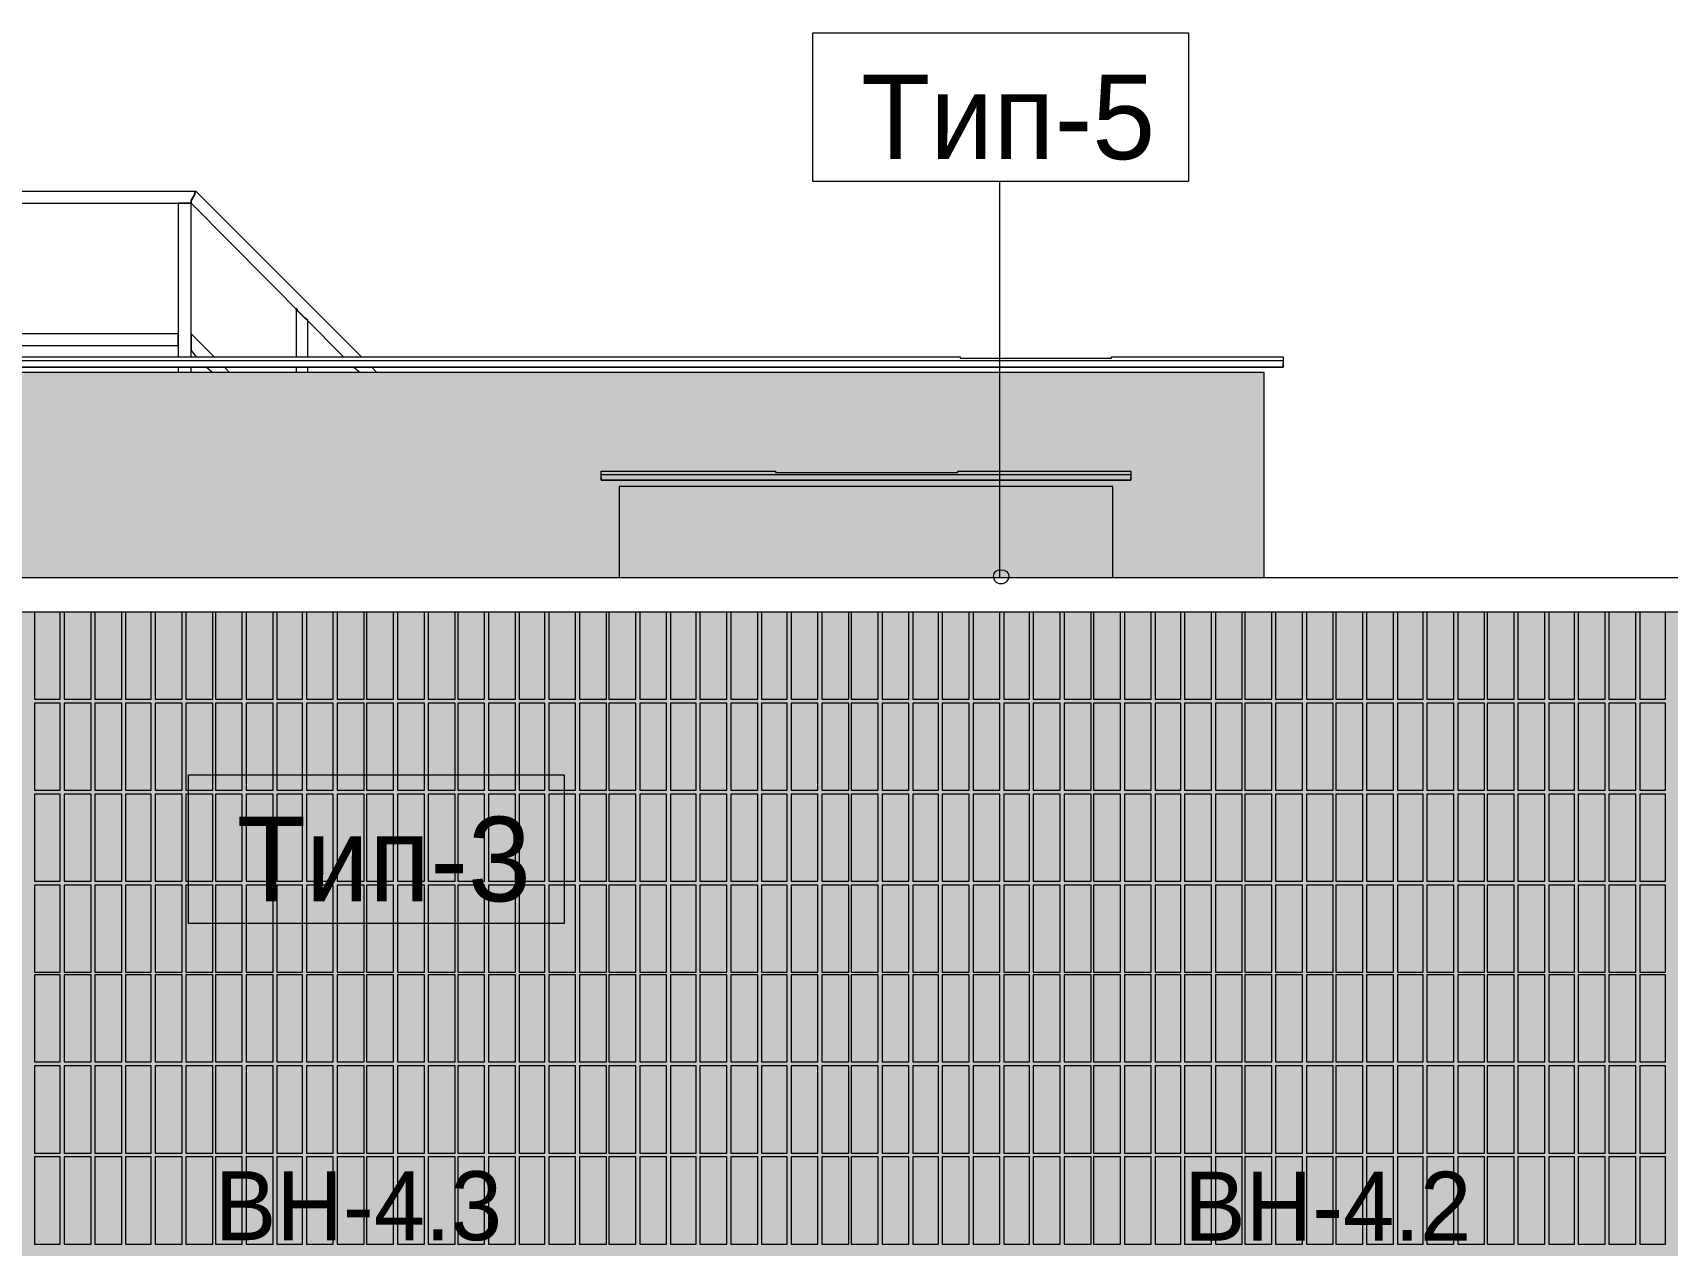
# Model space of a CAD drawing. Header units: millimetres. Extents: x -28928 to 100580, y -22867 to 36490.
# Drawn here: x 41529 to 46924, y 6938 to 10941 of the extents above; entities that cross this region are included whole.
import ezdxf

# ---------------------------------------------------------------- set-up
doc = ezdxf.new("R2010")
doc.units = ezdxf.units.MM
doc.layers.add('PDF _Геометрия', color=7, linetype='Continuous', true_color=0x8f8e8d)
doc.layers.add('PDF _Сплошная заливка', color=7, linetype='Continuous', true_color=0xffffff)
doc.layers.add('PDF _Текст', color=7, linetype='Continuous')

msp = doc.modelspace()

# ---------------------------------------------------------------- hatches: boundary and pattern name
at = {"layer": 'PDF _Сплошная заливка', "true_color": 0x383e42, "transparency": 33554559}
msp.add_hatch(color=250, dxfattribs=at).paths.add_polyline_path([(45093.7, 9443), (45093.7, 9142.6), (45593, 9142.6), (45593, 9819.5), (41239.5, 9819.5), (41239.5, 9142.6), (43464.9, 9142.6), (43464.9, 9443)])
at = {"layer": 'PDF _Сплошная заливка', "true_color": 0xffb53f, "transparency": 33554559}
h = msp.add_hatch(color=40, dxfattribs=at)
h.paths.add_polyline_path([(54591.8, 8685.7), (54591.8, 8224.5), (54845.7, 8224.5), (54845.7, 8685.7)])
h.paths.add_polyline_path([(54460.7, 3189.9), (54460.7, 2728.7), (54566.4, 2728.7), (54566.4, 3189.9)])
h.paths.add_polyline_path([(54875.3, 3689.1), (54875.3, 3228), (55243.4, 3228), (55243.4, 3689.1)])
h.paths.add_polyline_path([(54875.3, 3189.9), (54875.3, 2728.7), (55243.4, 2728.7), (55243.4, 3189.9)])
h.paths.add_polyline_path([(54460.7, 3689.1), (54460.7, 3228), (54566.4, 3228), (54566.4, 3689.1)])
h.paths.add_polyline_path([(43706.1, 2161.8), (43706.1, 2144.9), (44006.4, 2144.9), (44006.4, 2161.8)])
h.paths.add_polyline_path([(54875.3, 4188.4), (54875.3, 3727.2), (55243.4, 3727.2), (55243.4, 4188.4)])
h.paths.add_polyline_path([(43706.1, 2094.1), (43706.1, 2081.4), (44006.4, 2081.4), (44006.4, 2094.1)])
h.paths.add_polyline_path([(54460.7, 4188.4), (54460.7, 3727.2), (54566.4, 3727.2), (54566.4, 4188.4)])
h.paths.add_polyline_path([(43706.1, 2034.9), (43706.1, 2022.2), (44006.4, 2022.2), (44006.4, 2034.9)])
h.paths.add_polyline_path([(54591.8, 4687.6), (54591.8, 4226.4), (54845.7, 4226.4), (54845.7, 4687.6)])
h.paths.add_polyline_path([(43706.1, 1971.4), (43706.1, 1963), (44006.4, 1963), (44006.4, 1971.4)])
h.paths.add_polyline_path([(54591.8, 5186.8), (54591.8, 4725.7), (54845.7, 4725.7), (54845.7, 5186.8)])
h.paths.add_polyline_path([(43706.1, 1912.2), (43706.1, 1903.7), (44006.4, 1903.7), (44006.4, 1912.2)])
h.paths.add_polyline_path([(54875.3, 5686), (54875.3, 5224.9), (55243.4, 5224.9), (55243.4, 5686)])
h.paths.add_polyline_path([(43706.1, 1853), (43706.1, 1844.5), (44006.4, 1844.5), (44006.4, 1853)])
h.paths.add_polyline_path([(54460.7, 5686), (54460.7, 5224.9), (54566.4, 5224.9), (54566.4, 5686)])
h.paths.add_polyline_path([(43706.1, 1793.7), (43706.1, 1785.3), (44006.4, 1785.3), (44006.4, 1793.7)])
h.paths.add_polyline_path([(54875.3, 6185.3), (54875.3, 5728.4), (55243.4, 5728.4), (55243.4, 6185.3)])
h.paths.add_polyline_path([(43490.3, 1793.7), (43490.3, 1785.3), (43613, 1785.3), (43613, 1793.7)])
h.paths.add_polyline_path([(54460.7, 6185.3), (54460.7, 5728.4), (54566.4, 5728.4), (54566.4, 6185.3)])
h.paths.add_polyline_path([(43490.3, 1853), (43490.3, 1844.5), (43613, 1844.5), (43613, 1853)])
h.paths.add_polyline_path([(54591.8, 6684.5), (54591.8, 6227.6), (54845.7, 6227.6), (54845.7, 6684.5)])
h.paths.add_polyline_path([(43490.3, 1912.2), (43490.3, 1903.7), (43613, 1903.7), (43613, 1912.2)])
h.paths.add_polyline_path([(54591.8, 7183.7), (54591.8, 6726.8), (54845.7, 6726.8), (54845.7, 7183.7)])
h.paths.add_polyline_path([(43490.3, 1971.4), (43490.3, 1963), (43613, 1963), (43613, 1971.4)])
h.paths.add_polyline_path([(54875.3, 7687.2), (54875.3, 7226), (55243.4, 7226), (55243.4, 7687.2)])
h.paths.add_polyline_path([(43490.3, 2034.9), (43490.3, 2022.2), (43613, 2022.2), (43613, 2034.9)])
h.paths.add_polyline_path([(54460.7, 7687.2), (54460.7, 7226), (54566.4, 7226), (54566.4, 7687.2)])
h.paths.add_polyline_path([(43490.3, 2094.1), (43490.3, 2081.4), (43613, 2081.4), (43613, 2094.1)])
h.paths.add_polyline_path([(54875.3, 8186.4), (54875.3, 7725.3), (55243.4, 7725.3), (55243.4, 8186.4)])
h.paths.add_polyline_path([(43490.3, 2161.8), (43490.3, 2144.9), (43613, 2144.9), (43613, 2161.8)])
h.paths.add_polyline_path([(54460.7, 8186.4), (54460.7, 7725.3), (54566.4, 7725.3), (54566.4, 8186.4)])
h.paths.add_polyline_path([(54591.8, 3189.9), (54591.8, 2728.7), (54845.7, 2728.7), (54845.7, 3189.9)])
h.paths.add_polyline_path([(54875.3, 8685.7), (54875.3, 8224.5), (55243.4, 8224.5), (55243.4, 8685.7)])
h.paths.add_polyline_path([(54591.8, 3689.1), (54591.8, 3228), (54845.7, 3228), (54845.7, 3689.1)])
h.paths.add_polyline_path([(54460.7, 8685.7), (54460.7, 8224.5), (54566.4, 8224.5), (54566.4, 8685.7)])
h.paths.add_polyline_path([(54591.8, 4188.4), (54591.8, 3727.2), (54845.7, 3727.2), (54845.7, 4188.4)])
h.paths.add_polyline_path([(55763.7, 8664.5), (55319.5, 8664.5), (55319.5, 7831), (55763.7, 7831)])
h.paths.add_polyline_path([(54875.3, 4687.6), (54875.3, 4226.4), (55243.4, 4226.4), (55243.4, 4687.6)])
h.paths.add_polyline_path([(54845.7, 8723.7), (54845.7, 9028.4), (54591.8, 9028.4), (54591.8, 8723.7)])
h.paths.add_polyline_path([(54460.7, 4687.6), (54460.7, 4226.4), (54566.4, 4226.4), (54566.4, 4687.6)])
h.paths.add_polyline_path([(55319.5, 8728), (55763.7, 8728), (55763.7, 9028.4), (55319.5, 9028.4)])
h.paths.add_polyline_path([(54875.3, 5186.8), (54875.3, 4725.7), (55243.4, 4725.7), (55243.4, 5186.8)])
h.paths.add_polyline_path([(55763.7, 7767.6), (55319.5, 7767.6), (55319.5, 6929.9), (55763.7, 6929.9)])
h.paths.add_polyline_path([(54460.7, 5186.8), (54460.7, 4725.7), (54566.4, 4725.7), (54566.4, 5186.8)])
h.paths.add_polyline_path([(55763.7, 5965.3), (55319.5, 5965.3), (55319.5, 5131.8), (55763.7, 5131.8)])
h.paths.add_polyline_path([(54591.8, 5686), (54591.8, 5224.9), (54845.7, 5224.9), (54845.7, 5686)])
h.paths.add_polyline_path([(44344.9, 1671), (44344.9, 1573.7), (44890.7, 1573.7), (44890.7, 2733), (46265.7, 2733), (46265.7, 2766.8), (48152.6, 2766.8), (48152.6, 2733), (49887.2, 2733), (49887.2, 1573.7), (51287.6, 1573.7), (51287.6, 2733), (53085.7, 2733), (53085.7, 1573.7), (55260.3, 1573.7), (55260.3, 2686.4), (54448, 2686.4), (54448, 9028.4), (34432.2, 9028.4), (34432.2, 1573.7), (35295.3, 1573.7), (35295.3, 2733), (37093.4, 2733), (37093.4, 1573.7), (38493.7, 1573.7), (38493.7, 2733), (40291.8, 2733), (40291.8, 1573.7), (41637.2, 1573.7), (41637.2, 1869.9), (41692.2, 1869.9), (41692.2, 1891), (41578, 1891), (41578, 1908), (41692.2, 1908), (41692.2, 2733), (43490.3, 2733), (43490.3, 2284.5), (43503, 2288.7), (43511.4, 2293), (43524.1, 2297.2), (43541.1, 2305.7), (43553.7, 2309.9), (43570.7, 2318.4), (43583.4, 2322.6), (43600.3, 2331), (43613, 2335.3), (43629.9, 2343.7), (43642.6, 2348), (43659.5, 2356.4), (43672.2, 2360.7), (43680.7, 2364.9), (43693.4, 2369.1), (43710.3, 2377.6), (43723, 2381.8), (43739.9, 2390.3), (43752.6, 2394.5), (43769.5, 2403), (43782.2, 2407.2), (43799.1, 2415.7), (43811.8, 2419.9), (43828.7, 2428.4), (43841.4, 2432.6), (43849.9, 2436.8), (43871.1, 2436.8), (43888, 2428.4), (43900.7, 2424.1), (43917.6, 2415.7), (43930.3, 2411.4), (43947.2, 2403), (43959.9, 2398.7), (43976.8, 2390.3), (43989.5, 2386), (44006.4, 2377.6), (44019.1, 2373.4), (44036.1, 2364.9), (44048.7, 2360.7), (44065.7, 2352.2), (44078.4, 2348), (44095.3, 2339.5), (44108, 2335.3), (44133.4, 2322.6), (44146.1, 2318.4), (44163, 2309.9), (44175.7, 2305.7), (44192.6, 2297.2), (44205.3, 2293), (44222.2, 2284.5), (44234.9, 2280.3), (44251.8, 2271.8), (44264.5, 2267.6), (44281.4, 2259.1), (44294.1, 2254.9), (44311.1, 2246.4), (44323.7, 2242.2), (44340.7, 2233.7), (44353.4, 2229.5), (44378.7, 2216.8), (44378.7, 2161.8), (44099.5, 2161.8), (44099.5, 2144.9), (44294.1, 2144.9), (44340.7, 2098.4), (44099.5, 2094.1), (44099.5, 2081.4), (44298.4, 2081.4), (44340.7, 2039.1), (44099.5, 2034.9), (44099.5, 2022.2), (44294.1, 2022.2), (44340.7, 1975.7), (44099.5, 1971.4), (44099.5, 1963), (44294.1, 1963), (44340.7, 1916.4), (44099.5, 1912.2), (44099.5, 1903.7), (44294.1, 1903.7), (44340.7, 1857.2), (44099.5, 1853), (44099.5, 1844.5), (44294.1, 1844.5), (44340.7, 1798), (44099.5, 1793.7), (44099.5, 1785.3), (44289.9, 1785.3), (44298.4, 1781), (44340.7, 1738.7), (44336.4, 1734.5), (44404.1, 1726), (44404.1, 1671)])
h.paths.add_polyline_path([(54591.8, 6185.3), (54591.8, 5728.4), (54845.7, 5728.4), (54845.7, 6185.3)])
h.paths.add_polyline_path([(55763.7, 4167.2), (55319.5, 4167.2), (55319.5, 3333.7), (55763.7, 3333.7)])
h.paths.add_polyline_path([(54875.3, 6684.5), (54875.3, 6227.6), (55243.4, 6227.6), (55243.4, 6684.5)])
h.paths.add_polyline_path([(55763.7, 3270.3), (55319.5, 3270.3), (55319.5, 2432.6), (55763.7, 2432.6)])
h.paths.add_polyline_path([(54460.7, 6684.5), (54460.7, 6227.6), (54566.4, 6227.6), (54566.4, 6684.5)])
h.paths.add_polyline_path([(55763.7, 2369.1), (55319.5, 2369.1), (55319.5, 1573.7), (55763.7, 1573.7)])
h.paths.add_polyline_path([(54875.3, 7183.7), (54875.3, 6726.8), (55243.4, 6726.8), (55243.4, 7183.7)])
h.paths.add_polyline_path([(55763.7, 5068.4), (55319.5, 5068.4), (55319.5, 4230.7), (55763.7, 4230.7)])
h.paths.add_polyline_path([(54460.7, 7183.7), (54460.7, 6726.8), (54566.4, 6726.8), (54566.4, 7183.7)])
h.paths.add_polyline_path([(55763.7, 6866.4), (55319.5, 6866.4), (55319.5, 6028.7), (55763.7, 6028.7)])
h.paths.add_polyline_path([(54591.8, 7687.2), (54591.8, 7226), (54845.7, 7226), (54845.7, 7687.2)])
h.paths.add_polyline_path([(55243.4, 8723.7), (55243.4, 9028.4), (54875.3, 9028.4), (54875.3, 8723.7)])
h.paths.add_polyline_path([(54591.8, 8186.4), (54591.8, 7725.3), (54845.7, 7725.3), (54845.7, 8186.4)])
h.paths.add_polyline_path([(54566.4, 8723.7), (54566.4, 9028.4), (54460.7, 9028.4), (54460.7, 8723.7)])

# ---------------------------------------------------------------- linework, layer by layer
at = {"layer": 'PDF _Геометрия', "color": 7, "lineweight": 9}
for points in [[(44103.7, 10940.7), (45343.4, 10940.7), (45343.4, 10449.9), (44103.7, 10449.9)], [(42068.7, 10416), (42064.5, 10416), (42064.5, 10411.8), (42064.5, 10407.6), (42051.8, 10386.4), (42064.5, 10407.6), (42064.5, 10411.8), (42064.5, 10416)], [(41176.1, 9857.6), (41176.1, 9870.3), (44590.3, 9870.3), (44590.3, 9866), (45089.5, 9866), (45089.5, 9870.3), (45656.4, 9870.3), (45656.4, 9857.6)], [(43405.7, 9481), (43405.7, 9493.7), (43981.1, 9493.7), (43981.1, 9489.5), (44581.8, 9489.5), (44581.8, 9493.7), (45153, 9493.7), (45153, 9481)], [(42043.4, 8491), (43283, 8491), (43283, 8000.3), (42043.4, 8000.3)]]:
    msp.add_lwpolyline(points, close=True, dxfattribs=at)
for points in [[(42614.5, 9870.3), (42068.7, 10416), (40566.8, 10416), (40571.1, 10416), (40571.1, 10411.8), (40571.1, 10407.6), (40579.5, 10386.4), (40571.1, 10407.6), (40571.1, 10411.8), (40571.1, 10416), (40566.8, 10416), (40093, 9942.2)], [(44721.4, 9142.6), (44721.4, 10449.9)], [(40148, 9942.2), (40583.7, 10378), (40583.7, 10382.2), (40579.5, 10386.4), (40583.7, 10382.2), (40583.7, 10378), (42051.8, 10378), (42051.8, 10382.2), (42051.8, 10386.4), (42051.8, 10382.2), (42051.8, 10378), (42555.3, 9870.3)], [(41336.8, 9891.4), (41336.8, 9912.6), (41336.8, 9908.4), (42009.5, 9908.4), (42009.5, 9912.6), (42009.5, 9916.8), (42009.5, 9938), (42009.5, 9942.2), (42009.5, 9946.4), (41336.8, 9946.4), (41336.8, 9942.2), (41336.8, 10378), (41332.6, 10378), (41328.4, 10378), (41307.2, 10378), (41303, 10378), (41298.7, 10378), (41298.7, 9942.2)], [(42051.8, 9870.3), (42051.8, 10378), (42047.6, 10378), (42043.4, 10378), (42018, 10378), (42013.7, 10378), (42009.5, 10378), (42009.5, 9870.3)], [(42436.8, 9870.3), (42436.8, 9993), (42432.6, 9993), (42432.6, 9997.2), (42428.4, 9997.2), (42403, 10022.6), (42403, 10026.8), (42398.7, 10026.8), (42398.7, 10031), (42398.7, 9870.3)], [(42128, 9870.3), (42051.8, 9946.4), (42051.8, 9942.2), (42051.8, 9938), (42051.8, 9904.1), (42051.8, 9899.9), (42051.8, 9895.7), (42051.8, 9891.4), (42068.7, 9870.3)], [(45656.4, 9857.6), (45656.4, 9836.4), (41176.1, 9836.4), (41176.1, 9857.6)], [(41176.1, 9849.1), (41176.1, 9836.4), (45656.4, 9836.4), (45656.4, 9849.1)], [(45593, 9142.6), (45593, 9819.5), (41239.5, 9819.5), (41239.5, 9142.6)], [(42009.5, 9836.4), (42009.5, 9819.5)], [(42051.8, 9819.5), (42051.8, 9836.4)], [(42102.6, 9836.4), (42123.7, 9819.5)], [(42178.7, 9819.5), (42161.8, 9836.4)], [(42398.7, 9836.4), (42398.7, 9819.5)], [(42436.8, 9819.5), (42436.8, 9836.4)], [(42589.1, 9836.4), (42610.3, 9819.5)], [(42665.3, 9819.5), (42648.4, 9836.4)], [(44590.3, 9866), (45089.5, 9866)], [(45153, 9481), (45153, 9464.1), (43405.7, 9464.1), (43405.7, 9481)], [(43405.7, 9472.6), (43405.7, 9464.1), (45153, 9464.1), (45153, 9472.6)], [(45093.7, 9142.6), (45093.7, 9443), (43464.9, 9443), (43464.9, 9142.6)], [(43981.1, 9489.5), (44581.8, 9489.5)], [(54448, 9028.4), (29681.1, 9028.4), (29681.1, 9142.6), (54448, 9142.6)]]:
    msp.add_lwpolyline(points, dxfattribs=at)
at = {"layer": 'PDF _Геометрия', "color": 253, "lineweight": 9, "true_color": 0xaea391}
for points in [[(41535.7, 9028.4), (41535.7, 8740.7), (41620.3, 8740.7), (41620.3, 9028.4)], [(41633, 9028.4), (41633, 8740.7), (41721.8, 8740.7), (41721.8, 9028.4)], [(41734.5, 9028.4), (41734.5, 8740.7), (41823.4, 8740.7), (41823.4, 9028.4)], [(41836.1, 9028.4), (41836.1, 8740.7), (41920.7, 8740.7), (41920.7, 9028.4)], [(41933.4, 9028.4), (41933.4, 8740.7), (42022.2, 8740.7), (42022.2, 9028.4)], [(42034.9, 9028.4), (42034.9, 8740.7), (42123.7, 8740.7), (42123.7, 9028.4)], [(42132.2, 9028.4), (42132.2, 8740.7), (42221.1, 8740.7), (42221.1, 9028.4)], [(42233.7, 9028.4), (42233.7, 8740.7), (42322.6, 8740.7), (42322.6, 9028.4)], [(42335.3, 9028.4), (42335.3, 8740.7), (42419.9, 8740.7), (42419.9, 9028.4)], [(42432.6, 9028.4), (42432.6, 8740.7), (42521.4, 8740.7), (42521.4, 9028.4)], [(42534.1, 9028.4), (42534.1, 8740.7), (42623, 8740.7), (42623, 9028.4)], [(42631.4, 9028.4), (42631.4, 8740.7), (42720.3, 8740.7), (42720.3, 9028.4)], [(42733, 9028.4), (42733, 8740.7), (42821.8, 8740.7), (42821.8, 9028.4)], [(42834.5, 9028.4), (42834.5, 8740.7), (42923.4, 8740.7), (42923.4, 9028.4)], [(42931.8, 9028.4), (42931.8, 8740.7), (43020.7, 8740.7), (43020.7, 9028.4)], [(43033.4, 9028.4), (43033.4, 8740.7), (43122.2, 8740.7), (43122.2, 9028.4)], [(43134.9, 9028.4), (43134.9, 8740.7), (43219.5, 8740.7), (43219.5, 9028.4)], [(43232.2, 9028.4), (43232.2, 8740.7), (43321.1, 8740.7), (43321.1, 9028.4)], [(43333.7, 9028.4), (43333.7, 8740.7), (43422.6, 8740.7), (43422.6, 9028.4)], [(43431.1, 9028.4), (43431.1, 8740.7), (43519.9, 8740.7), (43519.9, 9028.4)], [(43532.6, 9028.4), (43532.6, 8740.7), (43621.4, 8740.7), (43621.4, 9028.4)], [(43634.1, 9028.4), (43634.1, 8740.7), (43718.7, 8740.7), (43718.7, 9028.4)], [(43731.4, 9028.4), (43731.4, 8740.7), (43820.3, 8740.7), (43820.3, 9028.4)], [(43833, 9028.4), (43833, 8740.7), (43921.8, 8740.7), (43921.8, 9028.4)], [(43934.5, 9028.4), (43934.5, 8740.7), (44019.1, 8740.7), (44019.1, 9028.4)], [(44031.8, 9028.4), (44031.8, 8740.7), (44120.7, 8740.7), (44120.7, 9028.4)], [(44133.4, 9028.4), (44133.4, 8740.7), (44222.2, 8740.7), (44222.2, 9028.4)], [(44230.7, 9028.4), (44230.7, 8740.7), (44319.5, 8740.7), (44319.5, 9028.4)], [(44332.2, 9028.4), (44332.2, 8740.7), (44421.1, 8740.7), (44421.1, 9028.4)], [(44433.7, 9028.4), (44433.7, 8740.7), (44518.4, 8740.7), (44518.4, 9028.4)], [(44531.1, 9028.4), (44531.1, 8740.7), (44619.9, 8740.7), (44619.9, 9028.4)], [(44632.6, 9028.4), (44632.6, 8740.7), (44721.4, 8740.7), (44721.4, 9028.4)], [(44734.1, 9028.4), (44734.1, 8740.7), (44818.7, 8740.7), (44818.7, 9028.4)], [(44831.4, 9028.4), (44831.4, 8740.7), (44920.3, 8740.7), (44920.3, 9028.4)], [(44933, 9028.4), (44933, 8740.7), (45021.8, 8740.7), (45021.8, 9028.4)], [(45030.3, 9028.4), (45030.3, 8740.7), (45119.1, 8740.7), (45119.1, 9028.4)], [(45131.8, 9028.4), (45131.8, 8740.7), (45220.7, 8740.7), (45220.7, 9028.4)], [(45233.4, 9028.4), (45233.4, 8740.7), (45318, 8740.7), (45318, 9028.4)], [(45330.7, 9028.4), (45330.7, 8740.7), (45419.5, 8740.7), (45419.5, 9028.4)], [(45432.2, 9028.4), (45432.2, 8740.7), (45521.1, 8740.7), (45521.1, 9028.4)], [(45529.5, 9028.4), (45529.5, 8740.7), (45618.4, 8740.7), (45618.4, 9028.4)], [(45631.1, 9028.4), (45631.1, 8740.7), (45719.9, 8740.7), (45719.9, 9028.4)], [(45732.6, 9028.4), (45732.6, 8740.7), (45821.4, 8740.7), (45821.4, 9028.4)], [(45829.9, 9028.4), (45829.9, 8740.7), (45918.7, 8740.7), (45918.7, 9028.4)], [(45931.4, 9028.4), (45931.4, 8740.7), (46020.3, 8740.7), (46020.3, 9028.4)], [(46033, 9028.4), (46033, 8740.7), (46117.6, 8740.7), (46117.6, 9028.4)], [(46130.3, 9028.4), (46130.3, 8740.7), (46219.1, 8740.7), (46219.1, 9028.4)], [(46231.8, 9028.4), (46231.8, 8740.7), (46320.7, 8740.7), (46320.7, 9028.4)], [(46329.1, 9028.4), (46329.1, 8740.7), (46418, 8740.7), (46418, 9028.4)], [(46430.7, 9028.4), (46430.7, 8740.7), (46519.5, 8740.7), (46519.5, 9028.4)], [(46532.2, 9028.4), (46532.2, 8740.7), (46616.8, 8740.7), (46616.8, 9028.4)], [(46629.5, 9028.4), (46629.5, 8740.7), (46718.4, 8740.7), (46718.4, 9028.4)], [(46731.1, 9028.4), (46731.1, 8740.7), (46819.9, 8740.7), (46819.9, 9028.4)], [(46832.6, 9028.4), (46832.6, 8740.7), (46917.2, 8740.7), (46917.2, 9028.4)], [(41535.7, 8728), (41535.7, 8440.3), (41620.3, 8440.3), (41620.3, 8728)], [(41633, 8728), (41633, 8440.3), (41721.8, 8440.3), (41721.8, 8728)], [(41734.5, 8728), (41734.5, 8440.3), (41823.4, 8440.3), (41823.4, 8728)], [(41836.1, 8728), (41836.1, 8440.3), (41920.7, 8440.3), (41920.7, 8728)], [(41933.4, 8728), (41933.4, 8440.3), (42022.2, 8440.3), (42022.2, 8728)], [(42034.9, 8728), (42034.9, 8440.3), (42123.7, 8440.3), (42123.7, 8728)], [(42132.2, 8728), (42132.2, 8440.3), (42221.1, 8440.3), (42221.1, 8728)], [(42233.7, 8728), (42233.7, 8440.3), (42322.6, 8440.3), (42322.6, 8728)], [(42335.3, 8728), (42335.3, 8440.3), (42419.9, 8440.3), (42419.9, 8728)], [(42432.6, 8728), (42432.6, 8440.3), (42521.4, 8440.3), (42521.4, 8728)], [(42534.1, 8728), (42534.1, 8440.3), (42623, 8440.3), (42623, 8728)], [(42631.4, 8728), (42631.4, 8440.3), (42720.3, 8440.3), (42720.3, 8728)], [(42733, 8728), (42733, 8440.3), (42821.8, 8440.3), (42821.8, 8728)], [(42834.5, 8728), (42834.5, 8440.3), (42923.4, 8440.3), (42923.4, 8728)], [(42931.8, 8728), (42931.8, 8440.3), (43020.7, 8440.3), (43020.7, 8728)], [(43033.4, 8728), (43033.4, 8440.3), (43122.2, 8440.3), (43122.2, 8728)], [(43134.9, 8728), (43134.9, 8440.3), (43219.5, 8440.3), (43219.5, 8728)], [(43232.2, 8728), (43232.2, 8440.3), (43321.1, 8440.3), (43321.1, 8728)], [(43333.7, 8728), (43333.7, 8440.3), (43422.6, 8440.3), (43422.6, 8728)], [(43431.1, 8728), (43431.1, 8440.3), (43519.9, 8440.3), (43519.9, 8728)], [(43532.6, 8728), (43532.6, 8440.3), (43621.4, 8440.3), (43621.4, 8728)], [(43634.1, 8728), (43634.1, 8440.3), (43718.7, 8440.3), (43718.7, 8728)], [(43731.4, 8728), (43731.4, 8440.3), (43820.3, 8440.3), (43820.3, 8728)], [(43833, 8728), (43833, 8440.3), (43921.8, 8440.3), (43921.8, 8728)], [(43934.5, 8728), (43934.5, 8440.3), (44019.1, 8440.3), (44019.1, 8728)], [(44031.8, 8728), (44031.8, 8440.3), (44120.7, 8440.3), (44120.7, 8728)], [(44133.4, 8728), (44133.4, 8440.3), (44222.2, 8440.3), (44222.2, 8728)], [(44230.7, 8728), (44230.7, 8440.3), (44319.5, 8440.3), (44319.5, 8728)], [(44332.2, 8728), (44332.2, 8440.3), (44421.1, 8440.3), (44421.1, 8728)], [(44433.7, 8728), (44433.7, 8440.3), (44518.4, 8440.3), (44518.4, 8728)], [(44531.1, 8728), (44531.1, 8440.3), (44619.9, 8440.3), (44619.9, 8728)], [(44632.6, 8728), (44632.6, 8440.3), (44721.4, 8440.3), (44721.4, 8728)], [(44734.1, 8728), (44734.1, 8440.3), (44818.7, 8440.3), (44818.7, 8728)], [(44831.4, 8728), (44831.4, 8440.3), (44920.3, 8440.3), (44920.3, 8728)], [(44933, 8728), (44933, 8440.3), (45021.8, 8440.3), (45021.8, 8728)], [(45030.3, 8728), (45030.3, 8440.3), (45119.1, 8440.3), (45119.1, 8728)], [(45131.8, 8728), (45131.8, 8440.3), (45220.7, 8440.3), (45220.7, 8728)], [(45233.4, 8728), (45233.4, 8440.3), (45318, 8440.3), (45318, 8728)], [(45330.7, 8728), (45330.7, 8440.3), (45419.5, 8440.3), (45419.5, 8728)], [(45432.2, 8728), (45432.2, 8440.3), (45521.1, 8440.3), (45521.1, 8728)], [(45529.5, 8728), (45529.5, 8440.3), (45618.4, 8440.3), (45618.4, 8728)], [(45631.1, 8728), (45631.1, 8440.3), (45719.9, 8440.3), (45719.9, 8728)], [(45732.6, 8728), (45732.6, 8440.3), (45821.4, 8440.3), (45821.4, 8728)], [(45829.9, 8728), (45829.9, 8440.3), (45918.7, 8440.3), (45918.7, 8728)], [(45931.4, 8728), (45931.4, 8440.3), (46020.3, 8440.3), (46020.3, 8728)], [(46033, 8728), (46033, 8440.3), (46117.6, 8440.3), (46117.6, 8728)], [(46130.3, 8728), (46130.3, 8440.3), (46219.1, 8440.3), (46219.1, 8728)], [(46231.8, 8728), (46231.8, 8440.3), (46320.7, 8440.3), (46320.7, 8728)], [(46329.1, 8728), (46329.1, 8440.3), (46418, 8440.3), (46418, 8728)], [(46430.7, 8728), (46430.7, 8440.3), (46519.5, 8440.3), (46519.5, 8728)], [(46532.2, 8728), (46532.2, 8440.3), (46616.8, 8440.3), (46616.8, 8728)], [(46629.5, 8728), (46629.5, 8440.3), (46718.4, 8440.3), (46718.4, 8728)], [(46731.1, 8728), (46731.1, 8440.3), (46819.9, 8440.3), (46819.9, 8728)], [(46832.6, 8728), (46832.6, 8440.3), (46917.2, 8440.3), (46917.2, 8728)], [(41535.7, 8427.6), (41535.7, 8139.9), (41620.3, 8139.9), (41620.3, 8427.6)], [(41633, 8427.6), (41633, 8139.9), (41721.8, 8139.9), (41721.8, 8427.6)], [(41734.5, 8427.6), (41734.5, 8139.9), (41823.4, 8139.9), (41823.4, 8427.6)], [(41836.1, 8427.6), (41836.1, 8139.9), (41920.7, 8139.9), (41920.7, 8427.6)], [(41933.4, 8427.6), (41933.4, 8139.9), (42022.2, 8139.9), (42022.2, 8427.6)], [(42034.9, 8427.6), (42034.9, 8139.9), (42123.7, 8139.9), (42123.7, 8427.6)], [(42132.2, 8427.6), (42132.2, 8139.9), (42221.1, 8139.9), (42221.1, 8427.6)], [(42233.7, 8427.6), (42233.7, 8139.9), (42322.6, 8139.9), (42322.6, 8427.6)], [(42335.3, 8427.6), (42335.3, 8139.9), (42419.9, 8139.9), (42419.9, 8427.6)], [(42432.6, 8427.6), (42432.6, 8139.9), (42521.4, 8139.9), (42521.4, 8427.6)], [(42534.1, 8427.6), (42534.1, 8139.9), (42623, 8139.9), (42623, 8427.6)], [(42631.4, 8427.6), (42631.4, 8139.9), (42720.3, 8139.9), (42720.3, 8427.6)], [(42733, 8427.6), (42733, 8139.9), (42821.8, 8139.9), (42821.8, 8427.6)], [(42834.5, 8427.6), (42834.5, 8139.9), (42923.4, 8139.9), (42923.4, 8427.6)], [(42931.8, 8427.6), (42931.8, 8139.9), (43020.7, 8139.9), (43020.7, 8427.6)], [(43033.4, 8427.6), (43033.4, 8139.9), (43122.2, 8139.9), (43122.2, 8427.6)], [(43134.9, 8427.6), (43134.9, 8139.9), (43219.5, 8139.9), (43219.5, 8427.6)], [(43232.2, 8427.6), (43232.2, 8139.9), (43321.1, 8139.9), (43321.1, 8427.6)], [(43333.7, 8427.6), (43333.7, 8139.9), (43422.6, 8139.9), (43422.6, 8427.6)], [(43431.1, 8427.6), (43431.1, 8139.9), (43519.9, 8139.9), (43519.9, 8427.6)], [(43532.6, 8427.6), (43532.6, 8139.9), (43621.4, 8139.9), (43621.4, 8427.6)], [(43634.1, 8427.6), (43634.1, 8139.9), (43718.7, 8139.9), (43718.7, 8427.6)], [(43731.4, 8427.6), (43731.4, 8139.9), (43820.3, 8139.9), (43820.3, 8427.6)], [(43833, 8427.6), (43833, 8139.9), (43921.8, 8139.9), (43921.8, 8427.6)], [(43934.5, 8427.6), (43934.5, 8139.9), (44019.1, 8139.9), (44019.1, 8427.6)], [(44031.8, 8427.6), (44031.8, 8139.9), (44120.7, 8139.9), (44120.7, 8427.6)], [(44133.4, 8427.6), (44133.4, 8139.9), (44222.2, 8139.9), (44222.2, 8427.6)], [(44230.7, 8427.6), (44230.7, 8139.9), (44319.5, 8139.9), (44319.5, 8427.6)], [(44332.2, 8427.6), (44332.2, 8139.9), (44421.1, 8139.9), (44421.1, 8427.6)], [(44433.7, 8427.6), (44433.7, 8139.9), (44518.4, 8139.9), (44518.4, 8427.6)], [(44531.1, 8427.6), (44531.1, 8139.9), (44619.9, 8139.9), (44619.9, 8427.6)], [(44632.6, 8427.6), (44632.6, 8139.9), (44721.4, 8139.9), (44721.4, 8427.6)], [(44734.1, 8427.6), (44734.1, 8139.9), (44818.7, 8139.9), (44818.7, 8427.6)], [(44831.4, 8427.6), (44831.4, 8139.9), (44920.3, 8139.9), (44920.3, 8427.6)], [(44933, 8427.6), (44933, 8139.9), (45021.8, 8139.9), (45021.8, 8427.6)], [(45030.3, 8427.6), (45030.3, 8139.9), (45119.1, 8139.9), (45119.1, 8427.6)], [(45131.8, 8427.6), (45131.8, 8139.9), (45220.7, 8139.9), (45220.7, 8427.6)], [(45233.4, 8427.6), (45233.4, 8139.9), (45318, 8139.9), (45318, 8427.6)], [(45330.7, 8427.6), (45330.7, 8139.9), (45419.5, 8139.9), (45419.5, 8427.6)], [(45432.2, 8427.6), (45432.2, 8139.9), (45521.1, 8139.9), (45521.1, 8427.6)], [(45529.5, 8427.6), (45529.5, 8139.9), (45618.4, 8139.9), (45618.4, 8427.6)], [(45631.1, 8427.6), (45631.1, 8139.9), (45719.9, 8139.9), (45719.9, 8427.6)], [(45732.6, 8427.6), (45732.6, 8139.9), (45821.4, 8139.9), (45821.4, 8427.6)], [(45829.9, 8427.6), (45829.9, 8139.9), (45918.7, 8139.9), (45918.7, 8427.6)], [(45931.4, 8427.6), (45931.4, 8139.9), (46020.3, 8139.9), (46020.3, 8427.6)], [(46033, 8427.6), (46033, 8139.9), (46117.6, 8139.9), (46117.6, 8427.6)], [(46130.3, 8427.6), (46130.3, 8139.9), (46219.1, 8139.9), (46219.1, 8427.6)], [(46231.8, 8427.6), (46231.8, 8139.9), (46320.7, 8139.9), (46320.7, 8427.6)], [(46329.1, 8427.6), (46329.1, 8139.9), (46418, 8139.9), (46418, 8427.6)], [(46430.7, 8427.6), (46430.7, 8139.9), (46519.5, 8139.9), (46519.5, 8427.6)], [(46532.2, 8427.6), (46532.2, 8139.9), (46616.8, 8139.9), (46616.8, 8427.6)], [(46629.5, 8427.6), (46629.5, 8139.9), (46718.4, 8139.9), (46718.4, 8427.6)], [(46731.1, 8427.6), (46731.1, 8139.9), (46819.9, 8139.9), (46819.9, 8427.6)], [(46832.6, 8427.6), (46832.6, 8139.9), (46917.2, 8139.9), (46917.2, 8427.6)], [(41535.7, 8127.2), (41535.7, 7839.5), (41620.3, 7839.5), (41620.3, 8127.2)], [(41633, 8127.2), (41633, 7839.5), (41721.8, 7839.5), (41721.8, 8127.2)], [(41734.5, 8127.2), (41734.5, 7839.5), (41823.4, 7839.5), (41823.4, 8127.2)], [(41836.1, 8127.2), (41836.1, 7839.5), (41920.7, 7839.5), (41920.7, 8127.2)], [(41933.4, 8127.2), (41933.4, 7839.5), (42022.2, 7839.5), (42022.2, 8127.2)], [(42034.9, 8127.2), (42034.9, 7839.5), (42123.7, 7839.5), (42123.7, 8127.2)], [(42132.2, 8127.2), (42132.2, 7839.5), (42221.1, 7839.5), (42221.1, 8127.2)], [(42233.7, 8127.2), (42233.7, 7839.5), (42322.6, 7839.5), (42322.6, 8127.2)], [(42335.3, 8127.2), (42335.3, 7839.5), (42419.9, 7839.5), (42419.9, 8127.2)], [(42432.6, 8127.2), (42432.6, 7839.5), (42521.4, 7839.5), (42521.4, 8127.2)], [(42534.1, 8127.2), (42534.1, 7839.5), (42623, 7839.5), (42623, 8127.2)], [(42631.4, 8127.2), (42631.4, 7839.5), (42720.3, 7839.5), (42720.3, 8127.2)], [(42733, 8127.2), (42733, 7839.5), (42821.8, 7839.5), (42821.8, 8127.2)], [(42834.5, 8127.2), (42834.5, 7839.5), (42923.4, 7839.5), (42923.4, 8127.2)], [(42931.8, 8127.2), (42931.8, 7839.5), (43020.7, 7839.5), (43020.7, 8127.2)], [(43033.4, 8127.2), (43033.4, 7839.5), (43122.2, 7839.5), (43122.2, 8127.2)], [(43134.9, 8127.2), (43134.9, 7839.5), (43219.5, 7839.5), (43219.5, 8127.2)], [(43232.2, 8127.2), (43232.2, 7839.5), (43321.1, 7839.5), (43321.1, 8127.2)], [(43333.7, 8127.2), (43333.7, 7839.5), (43422.6, 7839.5), (43422.6, 8127.2)], [(43431.1, 8127.2), (43431.1, 7839.5), (43519.9, 7839.5), (43519.9, 8127.2)], [(43532.6, 8127.2), (43532.6, 7839.5), (43621.4, 7839.5), (43621.4, 8127.2)], [(43634.1, 8127.2), (43634.1, 7839.5), (43718.7, 7839.5), (43718.7, 8127.2)], [(43731.4, 8127.2), (43731.4, 7839.5), (43820.3, 7839.5), (43820.3, 8127.2)], [(43833, 8127.2), (43833, 7839.5), (43921.8, 7839.5), (43921.8, 8127.2)], [(43934.5, 8127.2), (43934.5, 7839.5), (44019.1, 7839.5), (44019.1, 8127.2)], [(44031.8, 8127.2), (44031.8, 7839.5), (44120.7, 7839.5), (44120.7, 8127.2)], [(44133.4, 8127.2), (44133.4, 7839.5), (44222.2, 7839.5), (44222.2, 8127.2)], [(44230.7, 8127.2), (44230.7, 7839.5), (44319.5, 7839.5), (44319.5, 8127.2)], [(44332.2, 8127.2), (44332.2, 7839.5), (44421.1, 7839.5), (44421.1, 8127.2)], [(44433.7, 8127.2), (44433.7, 7839.5), (44518.4, 7839.5), (44518.4, 8127.2)], [(44531.1, 8127.2), (44531.1, 7839.5), (44619.9, 7839.5), (44619.9, 8127.2)], [(44632.6, 8127.2), (44632.6, 7839.5), (44721.4, 7839.5), (44721.4, 8127.2)], [(44734.1, 8127.2), (44734.1, 7839.5), (44818.7, 7839.5), (44818.7, 8127.2)], [(44831.4, 8127.2), (44831.4, 7839.5), (44920.3, 7839.5), (44920.3, 8127.2)], [(44933, 8127.2), (44933, 7839.5), (45021.8, 7839.5), (45021.8, 8127.2)], [(45030.3, 8127.2), (45030.3, 7839.5), (45119.1, 7839.5), (45119.1, 8127.2)], [(45131.8, 8127.2), (45131.8, 7839.5), (45220.7, 7839.5), (45220.7, 8127.2)], [(45233.4, 8127.2), (45233.4, 7839.5), (45318, 7839.5), (45318, 8127.2)], [(45330.7, 8127.2), (45330.7, 7839.5), (45419.5, 7839.5), (45419.5, 8127.2)], [(45432.2, 8127.2), (45432.2, 7839.5), (45521.1, 7839.5), (45521.1, 8127.2)], [(45529.5, 8127.2), (45529.5, 7839.5), (45618.4, 7839.5), (45618.4, 8127.2)], [(45631.1, 8127.2), (45631.1, 7839.5), (45719.9, 7839.5), (45719.9, 8127.2)], [(45732.6, 8127.2), (45732.6, 7839.5), (45821.4, 7839.5), (45821.4, 8127.2)], [(45829.9, 8127.2), (45829.9, 7839.5), (45918.7, 7839.5), (45918.7, 8127.2)], [(45931.4, 8127.2), (45931.4, 7839.5), (46020.3, 7839.5), (46020.3, 8127.2)], [(46033, 8127.2), (46033, 7839.5), (46117.6, 7839.5), (46117.6, 8127.2)], [(46130.3, 8127.2), (46130.3, 7839.5), (46219.1, 7839.5), (46219.1, 8127.2)], [(46231.8, 8127.2), (46231.8, 7839.5), (46320.7, 7839.5), (46320.7, 8127.2)], [(46329.1, 8127.2), (46329.1, 7839.5), (46418, 7839.5), (46418, 8127.2)], [(46430.7, 8127.2), (46430.7, 7839.5), (46519.5, 7839.5), (46519.5, 8127.2)], [(46532.2, 8127.2), (46532.2, 7839.5), (46616.8, 7839.5), (46616.8, 8127.2)], [(46629.5, 8127.2), (46629.5, 7839.5), (46718.4, 7839.5), (46718.4, 8127.2)], [(46731.1, 8127.2), (46731.1, 7839.5), (46819.9, 7839.5), (46819.9, 8127.2)], [(46832.6, 8127.2), (46832.6, 7839.5), (46917.2, 7839.5), (46917.2, 8127.2)], [(41535.7, 7831), (41535.7, 7543.4), (41620.3, 7543.4), (41620.3, 7831)], [(41633, 7831), (41633, 7543.4), (41721.8, 7543.4), (41721.8, 7831)], [(41734.5, 7831), (41734.5, 7543.4), (41823.4, 7543.4), (41823.4, 7831)], [(41836.1, 7831), (41836.1, 7543.4), (41920.7, 7543.4), (41920.7, 7831)], [(41933.4, 7831), (41933.4, 7543.4), (42022.2, 7543.4), (42022.2, 7831)], [(42034.9, 7831), (42034.9, 7543.4), (42123.7, 7543.4), (42123.7, 7831)], [(42132.2, 7831), (42132.2, 7543.4), (42221.1, 7543.4), (42221.1, 7831)], [(42233.7, 7831), (42233.7, 7543.4), (42322.6, 7543.4), (42322.6, 7831)], [(42335.3, 7831), (42335.3, 7543.4), (42419.9, 7543.4), (42419.9, 7831)], [(42432.6, 7831), (42432.6, 7543.4), (42521.4, 7543.4), (42521.4, 7831)], [(42534.1, 7831), (42534.1, 7543.4), (42623, 7543.4), (42623, 7831)], [(42631.4, 7831), (42631.4, 7543.4), (42720.3, 7543.4), (42720.3, 7831)], [(42733, 7831), (42733, 7543.4), (42821.8, 7543.4), (42821.8, 7831)], [(42834.5, 7831), (42834.5, 7543.4), (42923.4, 7543.4), (42923.4, 7831)], [(42931.8, 7831), (42931.8, 7543.4), (43020.7, 7543.4), (43020.7, 7831)], [(43033.4, 7831), (43033.4, 7543.4), (43122.2, 7543.4), (43122.2, 7831)], [(43134.9, 7831), (43134.9, 7543.4), (43219.5, 7543.4), (43219.5, 7831)], [(43232.2, 7831), (43232.2, 7543.4), (43321.1, 7543.4), (43321.1, 7831)], [(43333.7, 7831), (43333.7, 7543.4), (43422.6, 7543.4), (43422.6, 7831)], [(43431.1, 7831), (43431.1, 7543.4), (43519.9, 7543.4), (43519.9, 7831)], [(43532.6, 7831), (43532.6, 7543.4), (43621.4, 7543.4), (43621.4, 7831)], [(43634.1, 7831), (43634.1, 7543.4), (43718.7, 7543.4), (43718.7, 7831)], [(43731.4, 7831), (43731.4, 7543.4), (43820.3, 7543.4), (43820.3, 7831)], [(43833, 7831), (43833, 7543.4), (43921.8, 7543.4), (43921.8, 7831)], [(43934.5, 7831), (43934.5, 7543.4), (44019.1, 7543.4), (44019.1, 7831)], [(44031.8, 7831), (44031.8, 7543.4), (44120.7, 7543.4), (44120.7, 7831)], [(44133.4, 7831), (44133.4, 7543.4), (44222.2, 7543.4), (44222.2, 7831)], [(44230.7, 7831), (44230.7, 7543.4), (44319.5, 7543.4), (44319.5, 7831)], [(44332.2, 7831), (44332.2, 7543.4), (44421.1, 7543.4), (44421.1, 7831)], [(44433.7, 7831), (44433.7, 7543.4), (44518.4, 7543.4), (44518.4, 7831)], [(44531.1, 7831), (44531.1, 7543.4), (44619.9, 7543.4), (44619.9, 7831)], [(44632.6, 7831), (44632.6, 7543.4), (44721.4, 7543.4), (44721.4, 7831)], [(44734.1, 7831), (44734.1, 7543.4), (44818.7, 7543.4), (44818.7, 7831)], [(44831.4, 7831), (44831.4, 7543.4), (44920.3, 7543.4), (44920.3, 7831)], [(44933, 7831), (44933, 7543.4), (45021.8, 7543.4), (45021.8, 7831)], [(45030.3, 7831), (45030.3, 7543.4), (45119.1, 7543.4), (45119.1, 7831)], [(45131.8, 7831), (45131.8, 7543.4), (45220.7, 7543.4), (45220.7, 7831)], [(45233.4, 7831), (45233.4, 7543.4), (45318, 7543.4), (45318, 7831)], [(45330.7, 7831), (45330.7, 7543.4), (45419.5, 7543.4), (45419.5, 7831)], [(45432.2, 7831), (45432.2, 7543.4), (45521.1, 7543.4), (45521.1, 7831)], [(45529.5, 7831), (45529.5, 7543.4), (45618.4, 7543.4), (45618.4, 7831)], [(45631.1, 7831), (45631.1, 7543.4), (45719.9, 7543.4), (45719.9, 7831)], [(45732.6, 7831), (45732.6, 7543.4), (45821.4, 7543.4), (45821.4, 7831)], [(45829.9, 7831), (45829.9, 7543.4), (45918.7, 7543.4), (45918.7, 7831)], [(45931.4, 7831), (45931.4, 7543.4), (46020.3, 7543.4), (46020.3, 7831)], [(46033, 7831), (46033, 7543.4), (46117.6, 7543.4), (46117.6, 7831)], [(46130.3, 7831), (46130.3, 7543.4), (46219.1, 7543.4), (46219.1, 7831)], [(46231.8, 7831), (46231.8, 7543.4), (46320.7, 7543.4), (46320.7, 7831)], [(46329.1, 7831), (46329.1, 7543.4), (46418, 7543.4), (46418, 7831)], [(46430.7, 7831), (46430.7, 7543.4), (46519.5, 7543.4), (46519.5, 7831)], [(46532.2, 7831), (46532.2, 7543.4), (46616.8, 7543.4), (46616.8, 7831)], [(46629.5, 7831), (46629.5, 7543.4), (46718.4, 7543.4), (46718.4, 7831)], [(46731.1, 7831), (46731.1, 7543.4), (46819.9, 7543.4), (46819.9, 7831)], [(46832.6, 7831), (46832.6, 7543.4), (46917.2, 7543.4), (46917.2, 7831)], [(41535.7, 7530.7), (41535.7, 7243), (41620.3, 7243), (41620.3, 7530.7)], [(41633, 7530.7), (41633, 7243), (41721.8, 7243), (41721.8, 7530.7)], [(41734.5, 7530.7), (41734.5, 7243), (41823.4, 7243), (41823.4, 7530.7)], [(41836.1, 7530.7), (41836.1, 7243), (41920.7, 7243), (41920.7, 7530.7)], [(41933.4, 7530.7), (41933.4, 7243), (42022.2, 7243), (42022.2, 7530.7)], [(42034.9, 7530.7), (42034.9, 7243), (42123.7, 7243), (42123.7, 7530.7)], [(42132.2, 7530.7), (42132.2, 7243), (42221.1, 7243), (42221.1, 7530.7)], [(42233.7, 7530.7), (42233.7, 7243), (42322.6, 7243), (42322.6, 7530.7)], [(42335.3, 7530.7), (42335.3, 7243), (42419.9, 7243), (42419.9, 7530.7)], [(42432.6, 7530.7), (42432.6, 7243), (42521.4, 7243), (42521.4, 7530.7)], [(42534.1, 7530.7), (42534.1, 7243), (42623, 7243), (42623, 7530.7)], [(42631.4, 7530.7), (42631.4, 7243), (42720.3, 7243), (42720.3, 7530.7)], [(42733, 7530.7), (42733, 7243), (42821.8, 7243), (42821.8, 7530.7)], [(42834.5, 7530.7), (42834.5, 7243), (42923.4, 7243), (42923.4, 7530.7)], [(42931.8, 7530.7), (42931.8, 7243), (43020.7, 7243), (43020.7, 7530.7)], [(43033.4, 7530.7), (43033.4, 7243), (43122.2, 7243), (43122.2, 7530.7)], [(43134.9, 7530.7), (43134.9, 7243), (43219.5, 7243), (43219.5, 7530.7)], [(43232.2, 7530.7), (43232.2, 7243), (43321.1, 7243), (43321.1, 7530.7)], [(43333.7, 7530.7), (43333.7, 7243), (43422.6, 7243), (43422.6, 7530.7)], [(43431.1, 7530.7), (43431.1, 7243), (43519.9, 7243), (43519.9, 7530.7)], [(43532.6, 7530.7), (43532.6, 7243), (43621.4, 7243), (43621.4, 7530.7)], [(43634.1, 7530.7), (43634.1, 7243), (43718.7, 7243), (43718.7, 7530.7)], [(43731.4, 7530.7), (43731.4, 7243), (43820.3, 7243), (43820.3, 7530.7)], [(43833, 7530.7), (43833, 7243), (43921.8, 7243), (43921.8, 7530.7)], [(43934.5, 7530.7), (43934.5, 7243), (44019.1, 7243), (44019.1, 7530.7)], [(44031.8, 7530.7), (44031.8, 7243), (44120.7, 7243), (44120.7, 7530.7)], [(44133.4, 7530.7), (44133.4, 7243), (44222.2, 7243), (44222.2, 7530.7)], [(44230.7, 7530.7), (44230.7, 7243), (44319.5, 7243), (44319.5, 7530.7)], [(44332.2, 7530.7), (44332.2, 7243), (44421.1, 7243), (44421.1, 7530.7)], [(44433.7, 7530.7), (44433.7, 7243), (44518.4, 7243), (44518.4, 7530.7)], [(44531.1, 7530.7), (44531.1, 7243), (44619.9, 7243), (44619.9, 7530.7)], [(44632.6, 7530.7), (44632.6, 7243), (44721.4, 7243), (44721.4, 7530.7)], [(44734.1, 7530.7), (44734.1, 7243), (44818.7, 7243), (44818.7, 7530.7)], [(44831.4, 7530.7), (44831.4, 7243), (44920.3, 7243), (44920.3, 7530.7)], [(44933, 7530.7), (44933, 7243), (45021.8, 7243), (45021.8, 7530.7)], [(45030.3, 7530.7), (45030.3, 7243), (45119.1, 7243), (45119.1, 7530.7)], [(45131.8, 7530.7), (45131.8, 7243), (45220.7, 7243), (45220.7, 7530.7)], [(45233.4, 7530.7), (45233.4, 7243), (45318, 7243), (45318, 7530.7)], [(45330.7, 7530.7), (45330.7, 7243), (45419.5, 7243), (45419.5, 7530.7)], [(45432.2, 7530.7), (45432.2, 7243), (45521.1, 7243), (45521.1, 7530.7)], [(45529.5, 7530.7), (45529.5, 7243), (45618.4, 7243), (45618.4, 7530.7)], [(45631.1, 7530.7), (45631.1, 7243), (45719.9, 7243), (45719.9, 7530.7)], [(45732.6, 7530.7), (45732.6, 7243), (45821.4, 7243), (45821.4, 7530.7)], [(45829.9, 7530.7), (45829.9, 7243), (45918.7, 7243), (45918.7, 7530.7)], [(45931.4, 7530.7), (45931.4, 7243), (46020.3, 7243), (46020.3, 7530.7)], [(46033, 7530.7), (46033, 7243), (46117.6, 7243), (46117.6, 7530.7)], [(46130.3, 7530.7), (46130.3, 7243), (46219.1, 7243), (46219.1, 7530.7)], [(46231.8, 7530.7), (46231.8, 7243), (46320.7, 7243), (46320.7, 7530.7)], [(46329.1, 7530.7), (46329.1, 7243), (46418, 7243), (46418, 7530.7)], [(46430.7, 7530.7), (46430.7, 7243), (46519.5, 7243), (46519.5, 7530.7)], [(46532.2, 7530.7), (46532.2, 7243), (46616.8, 7243), (46616.8, 7530.7)], [(46629.5, 7530.7), (46629.5, 7243), (46718.4, 7243), (46718.4, 7530.7)], [(46731.1, 7530.7), (46731.1, 7243), (46819.9, 7243), (46819.9, 7530.7)], [(46832.6, 7530.7), (46832.6, 7243), (46917.2, 7243), (46917.2, 7530.7)], [(41535.7, 7230.3), (41535.7, 6942.6), (41620.3, 6942.6), (41620.3, 7230.3)], [(41633, 7230.3), (41633, 6942.6), (41721.8, 6942.6), (41721.8, 7230.3)], [(41734.5, 7230.3), (41734.5, 6942.6), (41823.4, 6942.6), (41823.4, 7230.3)], [(41836.1, 7230.3), (41836.1, 6942.6), (41920.7, 6942.6), (41920.7, 7230.3)], [(41933.4, 7230.3), (41933.4, 6942.6), (42022.2, 6942.6), (42022.2, 7230.3)], [(42034.9, 7230.3), (42034.9, 6942.6), (42123.7, 6942.6), (42123.7, 7230.3)], [(42132.2, 7230.3), (42132.2, 6942.6), (42221.1, 6942.6), (42221.1, 7230.3)], [(42233.7, 7230.3), (42233.7, 6942.6), (42322.6, 6942.6), (42322.6, 7230.3)], [(42335.3, 7230.3), (42335.3, 6942.6), (42419.9, 6942.6), (42419.9, 7230.3)], [(42432.6, 7230.3), (42432.6, 6942.6), (42521.4, 6942.6), (42521.4, 7230.3)], [(42534.1, 7230.3), (42534.1, 6942.6), (42623, 6942.6), (42623, 7230.3)], [(42631.4, 7230.3), (42631.4, 6942.6), (42720.3, 6942.6), (42720.3, 7230.3)], [(42733, 7230.3), (42733, 6942.6), (42821.8, 6942.6), (42821.8, 7230.3)], [(42834.5, 7230.3), (42834.5, 6942.6), (42923.4, 6942.6), (42923.4, 7230.3)], [(42931.8, 7230.3), (42931.8, 6942.6), (43020.7, 6942.6), (43020.7, 7230.3)], [(43033.4, 7230.3), (43033.4, 6942.6), (43122.2, 6942.6), (43122.2, 7230.3)], [(43134.9, 7230.3), (43134.9, 6942.6), (43219.5, 6942.6), (43219.5, 7230.3)], [(43232.2, 7230.3), (43232.2, 6942.6), (43321.1, 6942.6), (43321.1, 7230.3)], [(43333.7, 7230.3), (43333.7, 6942.6), (43422.6, 6942.6), (43422.6, 7230.3)], [(43431.1, 7230.3), (43431.1, 6942.6), (43519.9, 6942.6), (43519.9, 7230.3)], [(43532.6, 7230.3), (43532.6, 6942.6), (43621.4, 6942.6), (43621.4, 7230.3)], [(43634.1, 7230.3), (43634.1, 6942.6), (43718.7, 6942.6), (43718.7, 7230.3)], [(43731.4, 7230.3), (43731.4, 6942.6), (43820.3, 6942.6), (43820.3, 7230.3)], [(43833, 7230.3), (43833, 6942.6), (43921.8, 6942.6), (43921.8, 7230.3)], [(43934.5, 7230.3), (43934.5, 6942.6), (44019.1, 6942.6), (44019.1, 7230.3)], [(44031.8, 7230.3), (44031.8, 6942.6), (44120.7, 6942.6), (44120.7, 7230.3)], [(44133.4, 7230.3), (44133.4, 6942.6), (44222.2, 6942.6), (44222.2, 7230.3)], [(44230.7, 7230.3), (44230.7, 6942.6), (44319.5, 6942.6), (44319.5, 7230.3)], [(44332.2, 7230.3), (44332.2, 6942.6), (44421.1, 6942.6), (44421.1, 7230.3)], [(44433.7, 7230.3), (44433.7, 6942.6), (44518.4, 6942.6), (44518.4, 7230.3)], [(44531.1, 7230.3), (44531.1, 6942.6), (44619.9, 6942.6), (44619.9, 7230.3)], [(44632.6, 7230.3), (44632.6, 6942.6), (44721.4, 6942.6), (44721.4, 7230.3)], [(44734.1, 7230.3), (44734.1, 6942.6), (44818.7, 6942.6), (44818.7, 7230.3)], [(44831.4, 7230.3), (44831.4, 6942.6), (44920.3, 6942.6), (44920.3, 7230.3)], [(44933, 7230.3), (44933, 6942.6), (45021.8, 6942.6), (45021.8, 7230.3)], [(45030.3, 7230.3), (45030.3, 6942.6), (45119.1, 6942.6), (45119.1, 7230.3)], [(45131.8, 7230.3), (45131.8, 6942.6), (45220.7, 6942.6), (45220.7, 7230.3)], [(45233.4, 7230.3), (45233.4, 6942.6), (45318, 6942.6), (45318, 7230.3)], [(45330.7, 7230.3), (45330.7, 6942.6), (45419.5, 6942.6), (45419.5, 7230.3)], [(45432.2, 7230.3), (45432.2, 6942.6), (45521.1, 6942.6), (45521.1, 7230.3)], [(45529.5, 7230.3), (45529.5, 6942.6), (45618.4, 6942.6), (45618.4, 7230.3)], [(45631.1, 7230.3), (45631.1, 6942.6), (45719.9, 6942.6), (45719.9, 7230.3)], [(45732.6, 7230.3), (45732.6, 6942.6), (45821.4, 6942.6), (45821.4, 7230.3)], [(45829.9, 7230.3), (45829.9, 6942.6), (45918.7, 6942.6), (45918.7, 7230.3)], [(45931.4, 7230.3), (45931.4, 6942.6), (46020.3, 6942.6), (46020.3, 7230.3)], [(46033, 7230.3), (46033, 6942.6), (46117.6, 6942.6), (46117.6, 7230.3)], [(46130.3, 7230.3), (46130.3, 6942.6), (46219.1, 6942.6), (46219.1, 7230.3)], [(46231.8, 7230.3), (46231.8, 6942.6), (46320.7, 6942.6), (46320.7, 7230.3)], [(46329.1, 7230.3), (46329.1, 6942.6), (46418, 6942.6), (46418, 7230.3)], [(46430.7, 7230.3), (46430.7, 6942.6), (46519.5, 6942.6), (46519.5, 7230.3)], [(46532.2, 7230.3), (46532.2, 6942.6), (46616.8, 6942.6), (46616.8, 7230.3)], [(46629.5, 7230.3), (46629.5, 6942.6), (46718.4, 6942.6), (46718.4, 7230.3)], [(46731.1, 7230.3), (46731.1, 6942.6), (46819.9, 6942.6), (46819.9, 7230.3)], [(46832.6, 7230.3), (46832.6, 6942.6), (46917.2, 6942.6), (46917.2, 7230.3)]]:
    msp.add_lwpolyline(points, close=True, dxfattribs=at)
at = {"layer": 'PDF _Геометрия', "color": 7, "lineweight": 9}
for points in [[(44700.3, 9146.8), (44700.3, 9159.5), (44708.7, 9168), (44725.7, 9168)], [(44700.3, 9146.8), (44700.3, 9159.5), (44708.7, 9168), (44725.7, 9168)], [(44725.7, 9121.4), (44708.7, 9121.4), (44700.3, 9134.1), (44700.3, 9146.8)], [(44725.7, 9121.4), (44708.7, 9121.4), (44700.3, 9134.1), (44700.3, 9146.8)], [(44725.7, 9168), (44738.4, 9168), (44751.1, 9159.5), (44751.1, 9146.8)], [(44725.7, 9168), (44738.4, 9168), (44751.1, 9159.5), (44751.1, 9146.8)], [(44751.1, 9146.8), (44751.1, 9134.1), (44738.4, 9121.4), (44725.7, 9121.4)], [(44751.1, 9146.8), (44751.1, 9134.1), (44738.4, 9121.4), (44725.7, 9121.4)]]:
    msp.add_open_spline(points, degree=3, dxfattribs=at)
at = {"layer": 'PDF _Сплошная заливка', "color": 250, "lineweight": 9, "true_color": 0x383e42, "transparency": 33554559}
msp.add_solid([(43464.9, 9443), (43464.9, 9142.6), (45093.7, 9443), (45093.7, 9142.6)], dxfattribs=at)

# ---------------------------------------------------------------- texts
at = {"layer": 'PDF _Текст', "attachment_point": 4, "style": ''}
for s, insert, char_height in [('Тип-5', (44262.9, 10660.9), 279.17), ('Тип-3', (42202.6, 8211.3), 279.17), ('ВН-4.3', (42130.4, 7067.5), 227.71), ('ВН-4.2', (45329, 7067.5), 227.71)]:
    msp.add_mtext(s, dxfattribs=dict(at, insert=insert, char_height=char_height))

doc.saveas('drawing.dxf')
